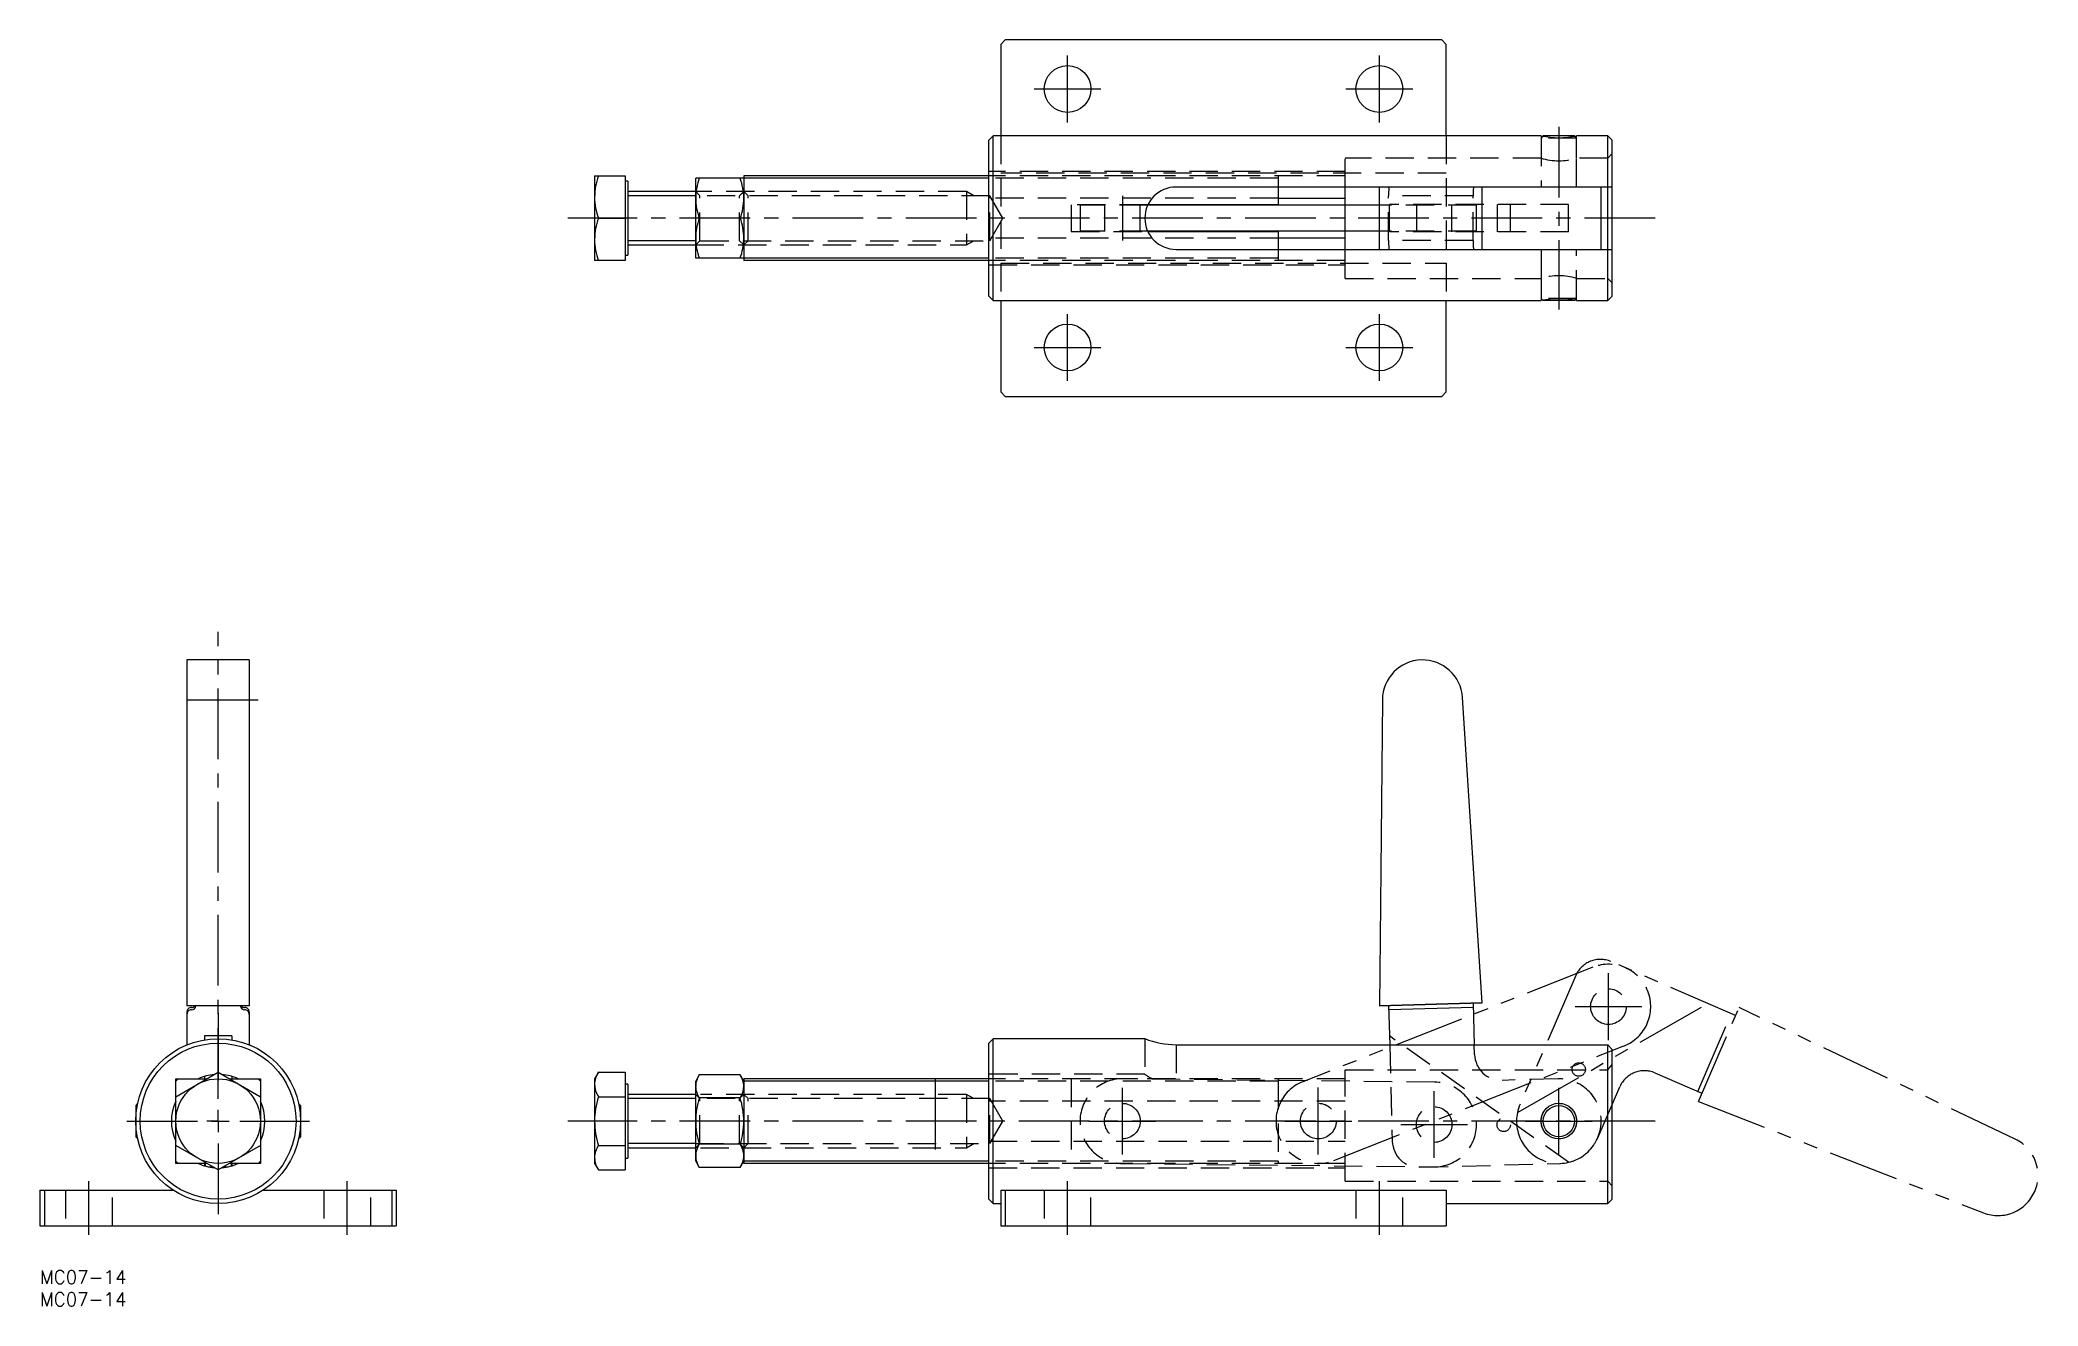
# Model space of a CAD drawing. Extents: x 0 to 449, y -8 to 276.
import ezdxf

# ---------------------------------------------------------------- set-up
doc = ezdxf.new("R2010")
doc.units = 0
doc.header["$LTSCALE"] = 0.5
for name, pattern in [('CENTER', [50.8, 31.75, -6.35, 6.35, -6.35]), ('DASHED', [19.05, 12.7, -6.35]), ('PHANTOM', [63.5, 31.75, -6.35, 6.35, -6.35, 6.35, -6.35])]:
    doc.linetypes.add(name, pattern=pattern)
for name, color, linetype in [('MSM_CENTER', 1, 'CENTER'), ('MSM_CONTINUOUS', 7, 'CONTINUOUS'), ('MSM_DASHED', 4, 'DASHED'), ('MSM_IMAGINARY', 6, 'PHANTOM'), ('MSM_NARROW', 5, 'CONTINUOUS'), ('MSM_PART_NUMBER', 7, 'CONTINUOUS')]:
    doc.layers.add(name, color=color, linetype=linetype)
doc.styles.get("Standard").update_dxf_attribs({"font": 'txt.shx', "height": 3, "bigfont": 'bigfont.shx'})

msp = doc.modelspace()

# ---------------------------------------------------------------- linework, layer by layer
at = {"layer": 'MSM_CENTER'}
for p, q in [((230.72, 257.64), (230.72, 272.64)), ((300.72, 257.64), (300.72, 272.64)), ((223.22, 265.14), (238.22, 265.14)), ((293.22, 265.14), (308.22, 265.14)), ((341.02, 256.64), (341.02, 215.64)), ((243.02, 241.14), (243.02, 231.14)), ((362.66, 236.14), (118.51, 236.14)), ((230.72, 199.64), (230.72, 214.64)), ((300.72, 199.64), (300.72, 214.64)), ((223.22, 207.14), (238.22, 207.14)), ((293.22, 207.14), (308.22, 207.14)), ((40, 38.5), (40, 143.29)), ((49, 128), (31, 128)), ((352.15, 51.69), (352.15, 66.69)), ((344.65, 59.19), (359.65, 59.19)), ((40, 57.69), (40, 42.62)), ((243.02, 26), (243.02, 41)), ((287.02, 26.01), (287.02, 41.01)), ((341.02, 26), (341.02, 41)), ((40, 33.5), (40, 36)), ((313.03, 25.23), (313.03, 40.23)), ((19.5, 33.5), (60.5, 33.5)), ((40, 33.5), (37.5, 33.5)), ((40, 33.5), (40, 31)), ((40, 33.5), (42.5, 33.5)), ((362.66, 33.5), (118.51, 33.5)), ((235.52, 33.5), (250.52, 33.5)), ((279.52, 33.51), (294.52, 33.51)), ((305.53, 32.73), (320.53, 32.73)), ((333.52, 33.5), (348.52, 33.5)), ((40, 28.5), (40, 12.5)), ((11, 8), (11, 20)), ((69, 8), (69, 20)), ((230.72, 8), (230.72, 20)), ((300.72, 8), (300.72, 20))]:
    msp.add_line(p, q, dxfattribs=at)
at = {"layer": 'MSM_CONTINUOUS'}
for p, q in [((216.72, 276.14), (215.72, 275.14)), ((215.72, 275.14), (215.72, 254.64)), ((314.72, 276.14), (216.72, 276.14)), ((315.72, 275.14), (314.72, 276.14)), ((315.72, 254.64), (315.72, 275.14)), ((214.02, 254.64), (213.02, 253.64)), ((213.02, 218.64), (213.02, 253.64)), ((337.08, 254.64), (214.02, 254.64)), ((214.02, 217.64), (214.02, 254.64)), ((337.52, 254.64), (337.45, 254.56)), ((344.52, 254.64), (337.52, 254.64)), ((344.61, 254.55), (344.52, 254.64)), ((352.02, 254.64), (345.02, 254.64)), ((353.02, 253.64), (352.02, 254.64)), ((352.02, 217.64), (352.02, 254.64)), ((353.02, 218.64), (353.02, 253.64)), ((124.52, 245.64), (131.42, 245.64)), ((124.52, 245.64), (124.52, 226.64)), ((131.42, 245.64), (131.42, 226.64)), ((132.02, 244.46), (131.42, 244.46)), ((132.02, 244.46), (132.02, 227.83)), ((147.22, 227.14), (147.22, 245.14)), ((213.02, 245.14), (147.22, 245.14)), ((213.02, 245.64), (158.02, 245.64)), ((158.02, 245.64), (158.02, 245.14)), ((158.02, 245.14), (158.02, 227.14)), ((353.02, 243.14), (255.07, 243.14)), ((278.02, 243.14), (278.02, 239.14)), ((293.02, 240.61), (293.02, 243.14)), ((300.79, 229.14), (300.79, 243.14)), ((323.78, 229.14), (323.78, 243.14)), ((350.52, 229.14), (350.52, 243.14)), ((147.22, 242.14), (132.27, 242.14)), ((300.79, 239.04), (248.7, 239.04)), ((278.02, 239.14), (248.76, 239.14)), ((278.02, 240.61), (293.02, 240.61)), ((293.02, 239.04), (293.02, 240.61)), ((125.37, 236.14), (131.42, 236.14)), ((157.22, 236.14), (148.03, 236.14)), ((132.27, 230.14), (147.22, 230.14)), ((300.79, 233.24), (248.72, 233.24)), ((248.77, 233.14), (278.02, 233.14)), ((255.07, 229.14), (353.02, 229.14)), ((278.02, 233.14), (278.02, 229.14)), ((293.02, 231.67), (278.02, 231.67)), ((293.02, 231.67), (293.02, 233.24)), ((293.02, 229.14), (293.02, 231.67)), ((131.42, 226.64), (124.52, 226.64)), ((131.42, 227.83), (132.02, 227.83)), ((213.02, 227.14), (147.22, 227.14)), ((158.02, 227.14), (158.02, 226.64)), ((213.02, 226.64), (158.02, 226.64)), ((213.02, 218.64), (214.02, 217.64)), ((214.02, 217.64), (337.08, 217.64)), ((215.72, 217.64), (215.72, 197.14)), ((315.72, 197.14), (315.72, 217.64)), ((337.45, 217.72), (337.52, 217.64)), ((344.52, 217.64), (337.52, 217.64)), ((344.52, 217.64), (344.61, 217.73)), ((345.02, 217.64), (352.02, 217.64)), ((352.02, 217.64), (353.02, 218.64)), ((215.72, 197.14), (216.72, 196.14)), ((216.72, 196.14), (314.72, 196.14)), ((314.72, 196.14), (315.72, 197.14)), ((47, 137), (33, 137)), ((33, 137), (33, 59.4)), ((47, 137), (47, 59.4)), ((301.41, 128.08), (300.79, 59.4)), ((323.78, 60.03), (319.39, 128.58)), ((47, 59.4), (33, 59.4)), ((300.79, 59.4), (323.78, 60.03)), ((323.78, 60.03), (300.79, 59.4)), ((302.79, 59.46), (303.04, 50.62)), ((321.81, 58.98), (302.82, 58.46)), ((321.81, 59.98), (322.04, 50.62)), ((33, 57.98), (33, 57.46)), ((33, 57.46), (33, 50.62)), ((47, 57.98), (47, 57.46)), ((47, 57.46), (47, 50.62)), ((36.95, 52.61), (36.95, 51.75)), ((43.05, 52.61), (36.95, 52.61)), ((43.05, 52.61), (43.05, 51.75)), ((214.02, 52), (213.02, 51)), ((213.02, 16), (213.02, 51)), ((248.07, 52), (214.02, 52)), ((214.02, 15), (214.02, 52)), ((248.1, 51.99), (248.1, 51.99)), ((255.07, 50.62), (352.02, 50.62)), ((352.02, 15), (352.02, 50.62)), ((352.02, 50.62), (353.02, 49.54)), ((353.02, 16), (353.02, 49.54)), ((30.5, 38.98), (40, 44.47)), ((30.5, 42.5), (31, 43)), ((30.5, 24), (30.5, 43)), ((30.5, 43), (37.45, 43)), ((36.95, 43.55), (36.95, 43)), ((40, 44.47), (49.5, 38.98)), ((42.55, 43), (49.5, 43)), ((43.05, 43.55), (43.05, 43)), ((49, 43), (49.5, 42.5)), ((49.5, 43), (49.5, 24)), ((125.37, 44.47), (124.52, 43)), ((124.52, 43), (124.52, 24)), ((125.37, 44.47), (131.42, 44.47)), ((131.42, 44.47), (131.42, 22.53)), ((132.02, 41.82), (131.42, 41.82)), ((132.02, 41.82), (132.02, 25.18)), ((148.03, 43.89), (147.22, 42.5)), ((147.22, 24.5), (147.22, 42.5)), ((157.22, 43.89), (148.03, 43.89)), ((158.02, 42.5), (157.22, 43.89)), ((213.02, 43), (158.02, 43)), ((158.02, 43), (158.02, 42.5)), ((213.02, 42.5), (158.02, 42.5)), ((158.02, 42.5), (158.02, 24.5)), ((21.92, 37.42), (21.5, 37)), ((21.5, 37), (21.5, 30)), ((30.5, 37.5), (30.29, 37.5)), ((49.71, 37.5), (49.5, 37.5)), ((58.5, 37), (58.08, 37.42)), ((58.5, 37), (58.5, 30)), ((125.37, 38.98), (131.42, 38.98)), ((147.22, 39.5), (132.27, 39.5)), ((157.22, 38.7), (148.03, 38.7)), ((21.5, 30), (21.92, 29.58)), ((30.29, 29.5), (30.5, 29.5)), ((40, 22.53), (30.5, 28.02)), ((49.5, 28.02), (40, 22.53)), ((49.5, 29.5), (49.71, 29.5)), ((58.08, 29.58), (58.5, 30)), ((125.37, 28.02), (131.42, 28.02)), ((132.27, 27.5), (147.22, 27.5)), ((157.22, 28.3), (148.03, 28.3)), ((31, 24), (30.5, 24.5)), ((37.45, 24), (30.5, 24)), ((36.95, 24), (36.95, 23.45)), ((37.1, 24), (37.1, 23.41)), ((37.82, 23.23), (38.79, 23.23)), ((41.21, 23.23), (42.18, 23.23)), ((49.5, 24), (42.55, 24)), ((42.9, 24), (42.9, 23.41)), ((43.05, 24), (43.05, 23.45)), ((49.5, 24.5), (49, 24)), ((124.52, 24), (125.37, 22.53)), ((125.37, 22.53), (131.42, 22.53)), ((131.42, 25.18), (132.02, 25.18)), ((147.22, 24.5), (148.03, 23.11)), ((157.22, 23.11), (148.03, 23.11)), ((157.22, 23.11), (158.02, 24.5)), ((213.02, 24.5), (158.02, 24.5)), ((158.02, 24.5), (158.02, 24)), ((213.02, 24), (158.02, 24)), ((0, 18), (0, 10)), ((0, 18), (1, 18)), ((1, 18), (1, 10)), ((1, 18), (29.9, 18)), ((50.1, 18), (79, 18)), ((79, 18), (79, 10)), ((79, 18), (80, 18)), ((80, 18), (80, 10)), ((215.72, 18), (215.72, 10)), ((215.72, 18), (216.72, 18)), ((216.72, 18), (216.72, 10)), ((216.72, 18), (314.72, 18)), ((314.72, 18), (315.72, 18)), ((315.72, 18), (315.72, 10)), ((315.72, 18), (315.72, 10)), ((213.02, 16), (214.02, 15)), ((214.02, 15), (215.72, 15)), ((315.72, 15), (352.02, 15)), ((352.02, 15), (353.02, 16)), ((0, 10), (80, 10)), ((215.72, 10), (315.72, 10))]:
    msp.add_line(p, q, dxfattribs=at)
for centre, radius in [((230.72, 265.14), 5.25), ((300.72, 265.14), 5.25), ((230.72, 207.14), 5.25), ((300.72, 207.14), 5.25), ((40, 33.5), 18.5), ((40, 33.5), 17.5), ((40, 33.5), 9.5), ((341.02, 33.5), 4), ((341.02, 33.5), 3.5), ((341.02, 33.5), 3.5)]:
    msp.add_circle(centre, radius, dxfattribs=at)
for centre, radius, start, end in [((341.05, 272.67), 18.46, 257.5714, 282.4286), ((139.46, 240.67), 14.94, 160.5783, 179.1656), ((132.27, 242.39), 0.25, 180, 270), ((161.3, 240.45), 14.07, 160.5263, 179.2175), ((143.87, 240.43), 14.15, 0.8344, 19.4217), ((255.07, 236.14), 7, 90, 270), ((139.38, 241.09), 14.86, 180.7825, 199.4737), ((161.07, 240.79), 13.85, 180.6275, 199.6286), ((144.16, 240.8), 13.87, 340.3849, 359.3589), ((139.46, 231.17), 14.94, 160.5783, 179.1656), ((161.09, 231.49), 13.87, 160.3849, 179.3589), ((144.18, 231.49), 13.85, 0.6275, 19.6286), ((139.38, 231.59), 14.86, 180.7825, 199.4737), ((132.27, 229.89), 0.25, 90, 180), ((161.37, 231.85), 14.15, 180.8344, 199.4217), ((143.95, 231.83), 14.07, 340.5263, 359.2175), ((341.05, 199.61), 18.46, 77.5714, 102.4286), ((310.41, 128), 9, 3.671, 179.489), ((34, 57.98), 1, 89.9891, 179.9891), ((34, 57.46), 1, 89.9891, 179.9891), ((34, 59.46), 1, 269.9895, 356.8263), ((34, 59.98), 1, 269.9964, 324.5883), ((46, 59.46), 1, 183.1737, 270.0105), ((46, 59.98), 1, 215.4123, 270.0031), ((46, 57.98), 1, 0.0109, 90.0109), ((46, 57.46), 1, 0.0109, 90.0109), ((255.28, 70.2), 19.57, 248.3842, 269.3825), ((39.99, 33.53), 10.47, 94.7564, 115.2244), ((39.99, 33.42), 10.57, 64.9094, 85.1462), ((130.03, 41.52), 5.52, 147.7239, 177.8918), ((129.99, 41.92), 5.47, 181.9821, 212.4022), ((152.29, 41.15), 5.07, 147.2512, 178.3645), ((152.44, 41.49), 5.23, 182.1082, 212.2761), ((152.97, 41.15), 5.06, 1.602, 32.7823), ((152.84, 41.47), 5.18, 327.5978, 358.0179), ((40, 33.5), 10.5, 154.7912, 205.2088), ((40, 33.5), 10.5, 334.7912, 25.2088), ((144.06, 33.28), 19.54, 163.0426, 179.3695), ((132.27, 39.75), 0.25, 180, 270), ((165.72, 33.3), 18.5, 163.0346, 179.3775), ((139.52, 33.3), 18.5, 0.6254, 16.9626), ((144.37, 33.76), 19.85, 180.757, 196.831), ((165.71, 33.7), 18.49, 180.6186, 196.9693), ((139.32, 33.73), 18.71, 343.1282, 359.2838), ((130.03, 25.07), 5.52, 147.7239, 177.8918), ((132.27, 27.25), 0.25, 90, 180), ((152.4, 25.53), 5.18, 147.5978, 178.0179), ((152.8, 25.51), 5.23, 2.1082, 32.2761), ((40.01, 33.53), 10.53, 244.8044, 265.1781), ((39.97, 33.58), 10.58, 274.8784, 295.1697), ((129.99, 25.46), 5.47, 181.9821, 212.4022), ((152.28, 25.85), 5.06, 181.602, 212.7823), ((152.95, 25.85), 5.07, 327.2512, 358.3645)]:
    msp.add_arc(centre, radius, start, end, dxfattribs=at)
at = {"layer": 'MSM_DASHED'}
for p, q in [((215.72, 254.64), (215.72, 217.64)), ((315.72, 254.64), (315.72, 217.64)), ((337.02, 254.64), (337.02, 249.64)), ((337.44, 254.56), (337.02, 254.14)), ((345.02, 254.14), (337.02, 254.14)), ((337.02, 254.14), (337.02, 243.14)), ((345.02, 254.14), (344.61, 254.56)), ((345.02, 249.64), (345.02, 254.64)), ((345.02, 243.14), (345.02, 254.14)), ((293.02, 243.14), (293.02, 249.64)), ((337.02, 249.64), (293.02, 249.64)), ((352.02, 249.64), (345.02, 249.64)), ((353.02, 250.64), (352.02, 249.64)), ((293.02, 246.64), (213.02, 246.64)), ((293.02, 245.64), (213.02, 245.64)), ((278.02, 245.14), (213.02, 245.14)), ((315.72, 246.24), (215.72, 246.24)), ((278.02, 245.64), (278.02, 245.14)), ((278.02, 245.14), (278.02, 243.14)), ((208.02, 242.14), (147.22, 242.14)), ((148.17, 241.19), (147.22, 242.14)), ((148.17, 231.09), (148.17, 241.19)), ((213.27, 241.19), (148.3, 241.19)), ((158.02, 242.14), (157.08, 241.19)), ((157.08, 231.09), (157.08, 241.19)), ((158.97, 241.19), (158.02, 242.14)), ((158.97, 231.09), (158.97, 241.19)), ((208.02, 242.14), (208.02, 230.14)), ((209.66, 241.19), (208.02, 242.14)), ((278.02, 240.61), (213.02, 240.61)), ((213.27, 231.09), (213.27, 241.19)), ((216.19, 236.14), (213.27, 241.19)), ((248.76, 239.14), (231.52, 239.14)), ((231.52, 239.14), (231.52, 233.14)), ((248.7, 239.04), (233.52, 239.04)), ((233.52, 239.04), (233.52, 233.24)), ((239.02, 239.14), (239.02, 233.14)), ((239.02, 239.04), (239.02, 233.24)), ((247.02, 233.14), (247.02, 239.14)), ((247.02, 233.24), (247.02, 239.04)), ((293.02, 233.24), (293.02, 239.04)), ((322.53, 239.04), (300.79, 239.04)), ((321.79, 241.14), (302.79, 241.14)), ((302.79, 231.14), (302.79, 241.14)), ((343.22, 239.19), (302.98, 239.19)), ((302.98, 233.09), (302.98, 239.19)), ((309.03, 239.19), (309.03, 233.09)), ((309.03, 239.04), (309.03, 233.24)), ((317.03, 233.09), (317.03, 239.19)), ((317.03, 233.24), (317.03, 239.04)), ((321.79, 231.14), (321.79, 241.14)), ((322.53, 233.24), (322.53, 239.04)), ((327.14, 239.19), (327.14, 233.09)), ((330.14, 233.09), (330.14, 239.19)), ((343.22, 233.09), (343.22, 239.19)), ((213.27, 231.09), (216.19, 236.14)), ((147.22, 230.14), (148.17, 231.09)), ((147.22, 230.14), (208.02, 230.14)), ((148.3, 231.09), (213.27, 231.09)), ((157.08, 231.09), (158.02, 230.14)), ((158.02, 230.14), (158.97, 231.09)), ((208.02, 230.14), (209.66, 231.09)), ((278.02, 231.67), (213.02, 231.67)), ((231.52, 233.14), (248.77, 233.14)), ((248.72, 233.24), (233.52, 233.24)), ((278.02, 229.14), (278.02, 227.14)), ((293.02, 222.64), (293.02, 229.14)), ((322.53, 233.24), (300.79, 233.24)), ((321.79, 231.14), (302.79, 231.14)), ((343.22, 233.09), (302.98, 233.09)), ((337.02, 229.14), (337.02, 218.14)), ((345.02, 218.14), (345.02, 229.14)), ((278.02, 227.14), (213.02, 227.14)), ((293.02, 226.64), (213.02, 226.64)), ((213.02, 225.64), (293.02, 225.64)), ((215.72, 226.04), (315.72, 226.04)), ((278.02, 227.14), (278.02, 226.64)), ((293.02, 222.64), (337.02, 222.64)), ((337.02, 222.64), (337.02, 217.64)), ((345.02, 222.64), (352.02, 222.64)), ((345.02, 217.64), (345.02, 222.64)), ((352.02, 222.64), (353.02, 221.64)), ((345.02, 218.14), (337.02, 218.14)), ((337.02, 218.14), (337.44, 217.73)), ((344.61, 217.72), (345.02, 218.14)), ((248.07, 52), (248.07, 43.99)), ((255.07, 50.62), (255.07, 42.62)), ((343.22, 24.26), (302.98, 52.61)), ((303.04, 50.62), (303.63, 28.97)), ((322.1, 48.48), (322.04, 50.62)), ((293.02, 45.04), (352.02, 45.04)), ((293.02, 20), (293.02, 45.04)), ((352.02, 45.04), (353.02, 46.2)), ((248.09, 44), (213.02, 44)), ((293.02, 43), (213.02, 43)), ((278.02, 42.5), (213.02, 42.5)), ((231.52, 43), (231.52, 24)), ((313.14, 42.23), (243.13, 43)), ((278.02, 43), (278.02, 42.5)), ((278.02, 42.5), (278.02, 24.5)), ((340.76, 43), (328.27, 42.65)), ((148.17, 38.55), (147.22, 39.5)), ((213.27, 38.55), (147.22, 38.55)), ((148.17, 28.45), (148.17, 38.55)), ((208.02, 39.5), (148.3, 39.5)), ((158.02, 39.5), (157.08, 38.55)), ((157.08, 28.45), (157.08, 38.55)), ((158.97, 38.55), (158.02, 39.5)), ((158.97, 28.45), (158.97, 38.55)), ((208.02, 39.5), (208.02, 27.5)), ((209.66, 38.55), (208.02, 39.5)), ((293.02, 37.97), (213.02, 37.97)), ((213.27, 28.45), (213.27, 38.55)), ((216.19, 33.5), (213.27, 38.55)), ((213.27, 28.45), (216.19, 33.5)), ((147.22, 27.5), (148.17, 28.45)), ((147.22, 28.45), (213.27, 28.45)), ((148.3, 27.5), (208.02, 27.5)), ((157.08, 28.45), (158.02, 27.5)), ((158.02, 27.5), (158.97, 28.45)), ((208.02, 27.5), (209.66, 28.45)), ((213.02, 29.03), (293.02, 29.03)), ((278.02, 24.5), (213.02, 24.5)), ((293.02, 24), (213.02, 24)), ((213.02, 23), (293.02, 23)), ((242.92, 24), (312.93, 23.23)), ((278.02, 24.5), (278.02, 24)), ((309.8, 23.14), (341.29, 24)), ((5.75, 18), (5.75, 10)), ((16.25, 10), (16.25, 18)), ((63.75, 18), (63.75, 10)), ((74.25, 10), (74.25, 18)), ((225.47, 18), (225.47, 10)), ((235.97, 10), (235.97, 18)), ((293.02, 20), (352.02, 20)), ((295.47, 18), (295.47, 10)), ((305.97, 10), (305.97, 18)), ((352.02, 20), (353.02, 19))]:
    msp.add_line(p, q, dxfattribs=at)
for centre, radius in [((243.02, 33.5), 4), ((313.03, 32.73), 4), ((341.02, 33.5), 4), ((341.02, 33.5), 4), ((328.64, 32.66), 1.5)]:
    msp.add_circle(centre, radius, dxfattribs=at)
for centre, radius, start, end in [((341.02, 262.82), 13.78, 253.1209, 286.8791), ((330.06, 241.39), 27.26, 176.3178, 180.5234), ((349.05, 241.39), 27.26, 176.3178, 180.5234), ((330.06, 230.89), 27.26, 179.4766, 183.6822), ((349.05, 230.89), 27.26, 179.4766, 183.6822), ((341, 209.26), 13.95, 73.2287, 106.5433), ((328.1, 48.65), 6, 181.58, 271.58), ((243.02, 33.5), 9.5, 89.3682, 269.3682), ((263.13, 66.52), 27.09, 236.2656, 240.2399), ((313.03, 32.73), 9.5, 269.3682, 89.3682), ((341.02, 33.5), 9.5, 271.58, 91.58), ((309.63, 29.13), 6, 181.58, 271.58)]:
    msp.add_arc(centre, radius, start, end, dxfattribs=at)
at = {"layer": 'MSM_IMAGINARY'}
for p, q in [((348.67, 68.03), (283.53, 42.34)), ((380.7, 57.18), (352.72, 69.3)), ((344.83, 66.18), (332.31, 37.28)), ((331.72, 35.41), (374.42, 59.9)), ((372.36, 37.91), (381.5, 59.01)), ((443.48, 29.43), (381.5, 59.01)), ((372.23, 40.14), (379.79, 57.58)), ((290.5, 24.67), (355.64, 50.36)), ((201.02, 43), (201.02, 24)), ((349.74, 29.72), (354.71, 41.19)), ((362.6, 44.32), (373.15, 39.74)), ((372.36, 37.91), (436.34, 12.93))]:
    msp.add_line(p, q, dxfattribs=at)
for centre, radius in [((352.15, 59.19), 4), ((352.15, 59.19), 4), ((345.49, 45.08), 1.5), ((287.02, 33.51), 4)]:
    msp.add_circle(centre, radius, dxfattribs=at)
for centre, radius, start, end in [((350.33, 63.8), 6, 66.58, 156.58), ((352.15, 59.19), 9.5, 291.5233, 111.5233), ((287.02, 33.51), 9.5, 111.5233, 291.5233), ((360.21, 38.81), 6, 66.58, 156.58), ((341.02, 33.5), 9.5, 156.58, 336.58), ((439.61, 21.31), 9, 248.671, 64.489)]:
    msp.add_arc(centre, radius, start, end, dxfattribs=at)
at = {"layer": 'MSM_NARROW'}
for p, q in [((147.22, 241.19), (132.02, 241.19)), ((147.22, 231.09), (132.02, 231.09)), ((147.22, 38.55), (132.02, 38.55)), ((147.22, 28.45), (132.02, 28.45))]:
    msp.add_line(p, q, dxfattribs=at)

# ---------------------------------------------------------------- texts
at = {"layer": 'MSM_PART_NUMBER'}
for p in [(0, -3), (0, -8)]:
    msp.add_text('MC07-14', height=3, dxfattribs=at).set_placement(p)

doc.saveas('drawing.dxf')
